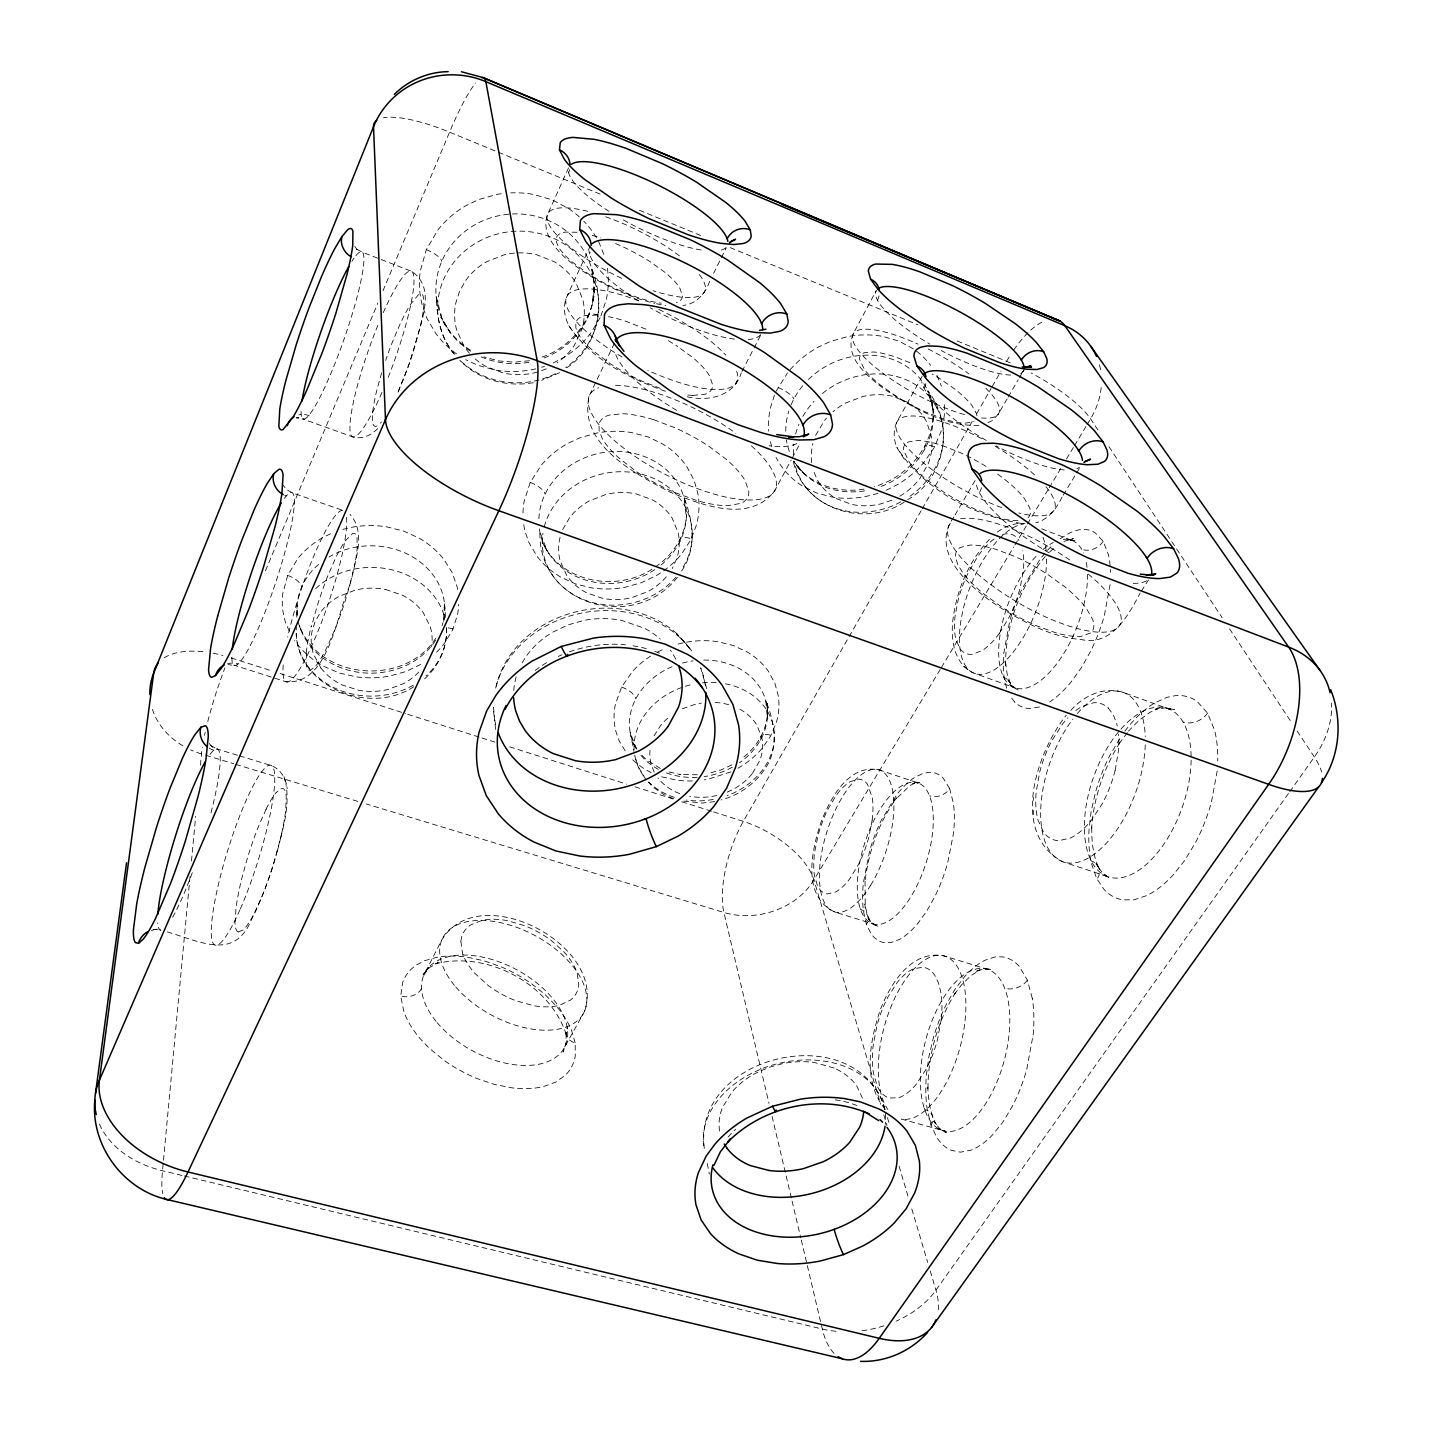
<?xml version="1.0" encoding="UTF-8"?>
<svg xmlns="http://www.w3.org/2000/svg" width="1433" height="1433" viewBox="0 0 1433 1433"><rect width="100%" height="100%" fill="white"/><g stroke="black" fill="none" stroke-linecap="round" stroke-linejoin="round"><path stroke-width="0.75" stroke-dasharray="5 3.75" d="M1127.323 732.675L1118.851 743.978L1120.319 741.9C1103.965 767.819 1093.648 797.626 1091.641 828.256L1091.821 825.354C1091.409 839.971 1092.716 854.928 1098.986 868.308L1095.994 863.669L1101.852 872.142L1109.214 877.927L1103.822 874.864L1108.049 876.745L1062.408 861.645C1009.548 832.609 1036.74 752.253 1066.277 715.228M1033.336 814.392L1033.354 810.379M1033.372 800.402L1033.39 797.375M413.743 686.747C368.496 716.769 292.171 685.35 296.38 627.152M296.721 617.193L297.097 604.78L297.294 615.33M306.465 653.305L306.214 664.052A73.513 12.807 -71.6 0 0 310.549 670.16L315.708 665.987A73.477 12.807 -71.6 0 0 327.297 646.641L335.017 629.23A73.495 12.79 -71.6 0 0 346.947 595.34L352.428 575.296A73.513 12.807 -71.6 0 0 357.175 548.158L357.032 538.002A73.119 12.736 -71.6 0 0 352.733 533.506L345.586 540.438A73.137 12.754 -71.6 0 0 335.232 558.87L327.906 575.69A73.602 12.843 -71.6 0 0 316.693 607.646L311.427 626.633M190.016 876.548L162.502 1170.743A98.555 17.447 -73.9 0 0 162.789 1193.653M191.485 860.946L195.658 816.362M200.441 765.115L201.48 753.955A74.677 10.748 -72 0 1 202.322 747.292M1110.073 584.61L1104.324 615.653A96.925 44.996 -68.5 0 1 1090.477 651.513L1081.36 667.724L1071.239 681.821A96.96 45.014 -68.5 0 1 1049.816 701.794M1217.172 770.972L1211.44 802.14A109.392 58.09 -70.3 0 1 1195.462 842.676L1184.715 860.463L1172.66 875.527A109.427 58.126 -70.2 0 1 1146.884 895.518L1134.291 899.763L1122.881 899.888A109.499 58.216 -70.2 0 1 1103.947 889.32L1096.657 878.447L1091.659 864.189A109.553 58.287 -70.2 0 1 1088.99 830.567L1091.05 811.866L1095.367 792.7A109.625 58.359 -70.3 0 1 1109.823 755.513L1121.215 736.222M238.541 931.88L243.234 929.927A76.522 13.614 -72.8 0 0 254.357 913.126L262.024 896.288A76.54 13.614 -72.8 0 0 274.276 861.591C280.671 836.335 290.541 809.878 285.883 783.672M1115.179 770.399L1118.582 749.871A73.173 36.416 -70.4 0 0 1118.528 734.251M350.44 583.124C354.435 561.378 366.991 533.542 349.992 514.322M280.94 836.657L281.602 834.096M167.249 931.898C200.727 941.768 234.26 960.432 251.133 920.398C262.669 897.864 270.909 873.808 277.733 849.482M277.411 850.736L280.134 840.114A76.576 13.614 -72.8 0 0 285.776 809.358L286.224 796.676A76.164 13.542 -72.8 0 0 282.749 788.455L279.811 789.243L276.175 792.664M443.531 621.403L444.481 617.874L442.027 625.702M349.903 585.112C336.415 614.13 329.106 685.099 286.027 681.75L233.884 665.145L235.084 665.503L228.134 664.607M381.608 372.938L376.682 390.743A71.614 11.948 -70.6 0 0 372.455 414.424L372.705 423.022A71.543 11.93 -70.6 0 0 377.864 425.458L379.53 424.078M774.447 395.168L770.649 407.097A91.784 80.606 -27.4 0 0 768.733 431.208M330.575 533.739L322.909 537.536A89.706 77.382 0 0 0 297.724 558.655L287.675 575.439L282.731 593.764A89.724 77.418 0 0 0 285.937 623.498L290.505 633.941M501.228 193.742A96.853 91.461 -6.8 0 0 496.534 194.494L478.335 199.689L465.618 205.85A96.083 90.763 -6.9 0 0 437.764 230.158L426.3 249.682L420.281 271.124A96.101 90.816 -7 0 0 422.502 306.089L426.98 318.448L435.883 333.567A96.925 91.622 -7 0 0 458.13 354.99M436.546 652.212A90.476 78.081 0.1 0 0 444.337 643.471L452.595 629.911L457.414 615.097A90.458 78.045 0.2 0 0 458.703 604.332M600.911 315.959L606.213 299.837A96.889 91.551 -6.5 0 0 607.019 266.054M265.463 570.8L377.828 303.097M383.005 290.738L449.55 132.158A86.374 13.631 -69.8 0 1 475.649 82.971M397.998 392.194L403.157 379.942A71.525 11.912 -70.6 0 0 414.782 346.822C420.156 322.998 437.083 288.248 411.611 271.321L362.065 252.118L355.348 248.285L357.319 249.879L353.02 243.95M452.989 629.033L453.025 628.926A14.563 6.681 23.9 0 0 445.717 627.815M398.267 391.567L409.319 363.498L419.905 328.103A71.543 11.912 -70.6 0 0 423.863 304.172L423.219 296.219A71.166 11.858 -70.6 0 0 418.203 294.983L410.554 304.315A71.184 11.876 -70.6 0 0 399.914 324.431L392.552 341.663A71.632 11.948 -70.6 0 0 385.674 360.382M523.761 524.693A89.957 79.693 -12.6 0 0 525.302 532.234L529.171 543.089L537.106 556.326A90.709 80.391 -12.6 0 0 560.733 577.105L575.493 583.912L591.578 587.87A90.727 80.427 -12.5 0 0 625.254 587.208L641.572 582.658L656.744 575.332A90.673 80.373 -12.4 0 0 681.696 553.819L690.76 539.901L696.617 524.496A90.673 80.338 -12.4 0 0 698.104 494.69L694.163 480.27L686.801 466.567A90.655 80.302 -12.4 0 0 663.533 444.481L648.54 437.065L631.953 432.623A90.637 80.266 -12.5 0 0 596.88 433.017L579.828 437.799L567.862 443.388A89.921 79.657 -12.5 0 0 541.369 465.116L530.228 482.455L524.102 501.425A89.957 79.693 -12.6 0 0 522.991 513.104M568.525 167.876L547.406 214.825C541.244 232.074 554.374 247.963 566.357 258.782C591.954 279.901 622.477 295.055 654.559 303.438M815.556 435.453L824.584 420.424A62.837 54.651 -26.6 0 1 826.519 418.149M562.65 529.583L569.671 517.582A61.565 53.988 -12.5 0 1 589.608 500.726L606.428 494.313A61.924 54.293 -12.5 0 1 636.162 493.901L652.373 499.83A61.924 54.293 -12.4 0 1 672.238 518.28L678.167 532.789A61.906 54.293 -12.4 0 1 676.681 558.763L672.22 568.579M590.414 245.616L567.235 295.717C561.843 307.271 564.674 321.655 572.86 331.202M587.405 318.287L588.085 316.765A15.709 5.051 24.9 0 1 599.639 315.511M614.417 343.204L589.626 395.024C576.496 443.442 634.909 473.696 670.178 492.164C701.185 504.9 749.871 523.851 774.751 490.731L791.177 459.993M266.18 809.126L258.907 825.444A76.665 13.649 -72.8 0 0 247.407 858.098L241.801 878.375A76.63 13.649 -72.8 0 0 235.997 908.379L235.155 921.58M709.675 281.298C705.555 293.281 696.133 304.351 682.878 305.426M713.58 273.434L720.405 259.66M721.372 257.689L726.244 247.855M650.6 656.117A84.565 70.414 -14.1 0 0 632.401 671.558L621.6 687.088L615.438 703.997A84.583 70.45 -14.1 0 0 615.85 731.385L619.217 740.986L626.328 752.683M776.131 391.281L787.451 372.938M600.087 317.768L590.987 332.814A96.889 91.605 -6.6 0 1 564.817 356.799L552.905 363.14M737.923 768.267A85.281 71.041 -14 0 0 761.729 748.814L770.56 736.24L776.31 722.554A85.264 71.023 -14 0 0 778.316 696.026L774.913 683.272L768.321 671.181A85.264 70.987 -14 0 0 747.023 651.854L733.159 645.441L717.772 641.697A85.246 70.951 -14 0 0 684.992 642.45L676.86 644.331M654.039 735.846L660.9 725.152A57.804 47.558 -14 0 1 670.554 715.927M886.131 490.319L897.721 484.444A92.518 81.323 -27.3 0 0 924.016 462.286L934.029 447.83L940.854 431.996A92.5 81.287 -27.2 0 0 944.347 401.115M679.403 542.426L679.994 541.244A14.652 5.678 26.3 0 1 691.315 538.808M687.249 396.762C708.063 401.831 734.645 396.153 741.237 372.867M741.972 371.452L753.149 349.706M754.045 347.986L761.084 334.301M735.935 383.184L737.279 380.587M792.198 458.076L800.42 442.707M922.153 376.431L896.7 422.341C892.454 432.193 893.583 444.069 900.175 452.613M760.35 740.18L760.977 739.052A13.793 6.108 28.3 0 1 771.061 735.344M924.249 449.944L925.019 448.547A14.832 4.586 27.8 0 1 934.603 446.791M921.097 510.793L743.333 821.396A68.766 26.063 -72.8 0 0 723.898 912.481L769.019 1103.41M922.207 508.84L972.201 421.481M976.643 413.725L991.081 388.486M992.191 386.552L1001.076 371.022M1007.094 398.911L998.246 414.244L992.209 420.639L986.316 423.487M1008.205 396.995L1018.182 379.745M1019.275 377.828L1023.717 370.162A83.795 21.423 28.6 0 1 1020.744 373.422M953.894 516.991C927.258 554.266 974.655 591.327 1002.957 609.276C1026.852 623.57 1052.7 637.345 1080.948 639.476C1111.524 646.677 1128.47 615.348 1140.149 593.011M954.987 515.11L976.804 477.583M522.149 662.709L526.233 656.26A85.944 72.402 -10.4 0 1 552.726 632.186L567.773 624.985L584.055 620.382A85.944 72.402 -10.4 0 1 621.689 620.399L644.456 628.245A86.446 72.832 -10.3 0 1 660.273 639.082M940.191 669.48L813.926 879.934A68.677 54.508 -14.4 0 1 723.898 912.481L366.346 803.985M941.338 667.563L1013.65 547.048M1014.797 545.131L1026.279 526.001M1027.425 524.084L1048.078 489.656M1049.225 487.739L1061.853 466.692M1066.439 459.044L1073.335 447.562M1074.481 445.645L1085.963 426.515M1087.11 424.598L1090.549 418.866A78.976 67.297 -33.2 0 0 1101.332 385.979M1023.717 370.162L1022.607 371.989L1026.404 367.17M1062.05 497.072C1056.461 508.536 1048.669 519.445 1035.754 522.83M1063.179 495.191L1075.592 474.681M1076.72 472.818L1080.106 467.212M435.704 638.294C405.199 686.407 319.684 680.568 299.622 625.934M1141.349 591.148L1148.496 579.953M681.642 570.907C696.832 549.323 693.267 521.039 684.114 497.824L686.335 517.331L686.604 514.25C685.493 535.369 673.349 554.983 655.848 566.537M999.374 633.332L1008.725 617.981A65.094 28.266 -68.8 0 0 1020.081 588.229L1023.305 570.639A64.718 28.123 -68.8 0 0 1022.768 550.791M1288.446 793.542L935.946 1290.148A86.553 59.631 -14 0 1 896.127 1321.172M1289.754 791.715L1314.366 757.036A102.943 78.564 -27.7 0 0 1331.526 703.084M752.558 773.265L759.866 760.386A58.108 47.826 -13.9 0 0 761.819 737.35L756.588 724.561A58.126 47.826 -13.9 0 0 738.443 708.475M1124.798 731.206L1130.404 724.202A109.589 58.305 -70.3 0 1 1154.514 703.03L1166.838 697.334L1175.83 695.578A108.603 57.75 -70.3 0 1 1197.272 701.561L1207.535 713.079L1214.503 730.024A108.55 57.678 -70.3 0 1 1217.728 761.03M309.223 415.122L308.883 415.552A18.181 16.641 40 0 0 298.834 414.889M1045.266 556.434C1019.884 586.634 1005.035 626.382 1005.59 665.933L1005.554 662.118L1007.077 673.743L1010.749 684.275L1007.99 679.923L1012.629 686.3L1018.558 690.24L1010.677 685.708L1013.74 687.41L973.079 672.811C954.181 663.622 950.885 640.408 952.712 621.456C956.223 591.363 968.26 561.485 989.397 539.435M380.426 423.129L381.375 422.036M424.67 678.776C439.358 665.646 448.189 645.692 446.29 625.899A75.197 64.36 -0.4 0 1 426.067 675.839M1070.827 710.392C1083.67 695.489 1105.201 685.601 1124.6 692.927L1169.238 709.102A89.258 46.841 -70.3 0 1 1159.333 850.36A89.258 46.841 -70.3 0 1 1084.674 818.297A89.258 46.841 -70.3 0 1 1169.238 709.12L1164.76 707.669L1174.433 709.64L1165.19 707.83L1155.195 709.317L1160.712 707.436L1149.839 712.398L1138.984 720.405L1128.523 731.045M677.397 577.338C633.798 632.669 537.697 605.389 539.919 531.965L547.155 550.863L542.588 542.641C561.593 583.518 619.056 592.707 654.2 567.719M743.87 757.018C759.795 744.3 770.04 723.772 767.103 703.209L767.407 717.718L765.741 700.397C774.089 721.05 779.015 745.518 766.942 765.867C756.714 782.472 739.93 795.064 721.032 799.954M1049.708 551.92L1055.763 546.582M377.667 428.557C371.254 435.381 362.03 439.68 352.643 436.85L302.918 419.027L304.083 419.242L296.326 417.845L298.798 417.702L295.359 418.526M566.787 367.797C599.406 346.123 605.657 301.826 591.345 267.559L594.086 282.373L592.402 303.903L594.731 286.922C594.301 319.201 570.441 348.398 540.044 357.731M1060.151 538.772L1070.379 532.574L1077.759 530.067A96.208 44.71 -68.5 0 1 1095.099 532.736L1103.177 541.28L1108.443 554.768A96.172 44.674 -68.5 0 1 1110.468 572.466M907.555 499.759C945.368 478.264 955.077 424.455 927.76 390.707L933.134 410.286L930.357 395.096C942.574 434.736 912.409 476.67 874.112 486.593M997.261 532.145C1005.16 526.484 1015.03 522.311 1024.9 523.618M420.693 664.393L405.933 671.54L389.83 676.018A90.512 78.134 0.1 0 1 356.065 676.824L339.657 673.098L324.395 666.614A90.494 78.116 0 0 1 299.336 646.677L294.553 640.497M657.657 651.979L665.109 648.433M559.676 372.687L541.728 380.318M904.151 502.177C864.798 528.168 803.913 509.091 793.255 461.498M731.923 764.846L721.032 769.933L707.4 773.695M682.377 708.744L695.704 704.14A58.126 47.826 -14 0 1 701.274 703.084M730.884 771.903L708.153 779.212A85.317 71.095 -14.1 0 1 704.212 779.874M727.23 792.144L732.173 789.852A58.126 47.844 -14 0 0 752.558 773.265M546.295 368.854L540.474 371.111M891.774 500.26L880.471 503.968A63.213 55.009 -26.7 0 1 851.632 504.38L836.156 498.541A63.231 55.009 -26.7 0 1 817.419 480.055L813.245 470.4M151.361 930.554L155.104 929.372L160.908 930.16A94.865 13.9 -72.6 0 1 157.702 922.942M541.62 367.278L544.504 366.4M878.053 493.364L865.568 496.57A92.59 81.359 -27.4 0 1 832 497.036L816.255 492.845L802.014 485.733A92.572 81.323 -27.4 0 1 779.892 464.059L776.005 457.378M1039.427 706.953L1030.094 708.529A96.996 45.068 -68.5 0 1 1014.761 702.063M1063.877 541.423L1073.353 538.647L1067.979 540.223L1075.484 540.689L1067.155 539.31L1070.773 540.008L1038.782 527.684M1002.384 534.616L1003.924 534.187A64.736 28.123 -68.8 0 1 1015.925 536.891L1018.881 540.348M537.482 372.025L534.455 372.813A66.312 62.174 -7.4 0 1 503.359 373.01L486.038 366.49A66.312 62.174 -7.5 0 1 473.678 357.551M342.809 529.368L351.354 527.362A90.422 77.973 0 0 1 386.552 526.825L403.479 530.998L419.009 538.074A90.44 78.009 0.1 0 1 443.8 559.246L452.076 572.43L456.984 586.312A90.458 78.045 0.2 0 1 457.718 589.894M535.799 368.854L531.356 369.786A96.942 91.676 -6.8 0 1 495.263 370.036L477.888 365.325L465.707 359.683M714.816 801.656L702.027 803.071L681.678 800.886M697.369 774.787L679.457 774.519L680.8 774.626L668.065 771.778M864.009 489.065C837.714 493.901 808.319 483.96 793.345 461.157L804.128 473.839L795.548 463.629A75.662 66.348 -27.1 0 0 866.302 490.57M529.476 360.722L514.107 362.191L498.756 360.919L483.978 356.907M533.309 382.701C507.103 387.358 478.264 379.87 459.778 360.202M978.954 425.332C944.544 426.765 913.179 407.635 885.218 389.722C868.434 377.148 843.321 357.677 853.28 333.692L876.315 290.505A83.795 21.423 28.6 0 0 929.838 344.117M692.891 395.436L704.893 394.272A77.31 24.791 26.6 0 0 712.685 384.993L709.64 375.983A77.346 24.827 26.6 0 0 692.82 357.623L677.218 346.177M577.087 232.253L565.354 232.092A70.79 20.761 26.3 0 0 556.452 237.52L556.344 241.926L558.691 247.354A70.772 20.743 26.3 0 0 572.573 262.293L587.333 273.094A71.166 20.868 26.3 0 0 617.695 289.627M1021.245 523.385C972.864 515.629 923.318 489.352 896.753 447.15M656.421 303.778L665.736 305.48M385.459 589.429L402.118 595.053A61.744 52.716 -0.5 0 1 423.308 612.733L430.258 626.669A61.744 52.716 -0.4 0 1 431.584 646.767M182.027 1175.436L162.502 1170.743A97.999 72.134 0.1 0 1 98.465 1121.681M184.194 1175.956L822.309 1329.036A86.553 59.631 -14 0 0 836.478 1331.347M728.698 704.642L723.468 703.406A58.126 47.826 -14 0 0 712.488 702.331M661.634 776.811L676.609 780.161A85.317 71.095 -14.1 0 0 692.318 780.949M205.779 755.263L233.597 763.699M235.746 764.362L357.784 801.387M237.43 755.227L216.831 748.94L218.049 749.441L210.758 745.662M239.49 755.854L270.389 765.276C280.492 768.607 286.206 778.531 287.209 788.723M231.304 657.98L271.661 670.859M280.169 673.564L405.521 713.58M407.653 714.261L479.876 737.314M482.007 737.995L494.761 742.061M509.629 746.808L626.49 784.102M634.98 786.807L673.223 799.023M681.714 801.728L711.467 811.221M713.598 811.902L743.333 821.396A68.856 32.995 30.4 0 1 813.926 879.934L880.668 1104.27M653.717 419.708L674.853 427.715A84.78 29.986 27.1 0 1 709.102 446.415L726.316 459.33A84.726 29.95 27.1 0 1 745.124 480.61L748.814 491.465A84.69 29.914 27.1 0 1 740.807 503.377L727.964 505.67A84.672 29.914 27.1 0 1 696.169 500.35L673.761 492.11A84.672 29.896 27.1 0 1 637.273 472.156L619.343 458.381A84.207 29.753 27.2 0 1 602.236 438.408L599.155 430.778L599.012 424.311A84.242 29.771 27.2 0 1 609.043 415.14L622.603 413.725A84.78 29.968 27.2 0 1 653.717 419.726M942.09 445.466L959.591 452.344A73.37 22.355 29.4 0 1 986.549 466.764M665.414 391.299C628.765 378.151 590.808 359.271 568.865 325.721M660.308 388.379L643.166 381.608A77.31 24.791 26.6 0 1 610.028 363.534L593.817 351.407A76.88 24.648 26.6 0 1 578.502 334.265L575.833 327.87L575.833 322.586A76.898 24.666 26.6 0 1 585.273 315.565L597.866 315.063A77.382 24.845 26.6 0 1 600.373 315.332M679.636 793.613L674.943 791.607A58.162 47.88 -14 0 1 657.98 778.012M600.176 194.118L449.55 132.158A86.141 24.128 25 0 0 383.56 117.739M639.369 210.239L703.334 236.552M730.149 247.587L917.908 324.807M957.119 340.947L1006.629 361.313A77.4 20.313 29.2 0 1 1011.447 363.355M834.167 1068.051L815.09 1062.623A74.409 54.311 -13.5 0 0 782.973 1063.537L768.876 1067.388L755.693 1073.192A74.409 54.311 -13.5 0 0 731.905 1092.071L722.447 1107.512A74.874 54.651 -13.5 0 0 719.706 1131.604M673.456 798.683L663.891 794.581L653.896 787.774L648.468 782.167M615.563 243.538L621.582 246.189A71.238 20.904 26.3 0 1 650.367 261.845L664.661 272.127A71.184 20.886 26.3 0 1 679.851 288.158L682.448 295.789A71.166 20.868 26.3 0 1 676.251 302.703M909.865 362.656L896.341 357.319A67.548 19.041 28.7 0 0 873.593 351.981L864.511 352.679A67.118 18.916 28.7 0 0 859.531 359.253L864.636 369.804A67.1 18.916 28.7 0 0 880.417 385.047L895.464 395.723A67.476 19.005 28.7 0 0 924.464 411.504L941.517 418.275A67.476 19.005 28.6 0 0 964.534 423.219L973.079 422.001A67.476 19.023 28.6 0 0 974.028 421.499M660.344 768.428L646.39 759.83L640.909 754.116M645.925 329.142L626.526 321.511A77.382 24.845 26.6 0 0 608.452 316.639M617.695 289.627L636.539 297.115A71.166 20.868 26.3 0 0 661.294 303.187M651.227 772.62L647.967 770.918A85.317 71.059 -14.1 0 1 630.896 757.95M913.323 348.864L898.885 341.09L882.692 336.397A92.482 81.197 -27.2 0 0 847.727 336.594L830.423 341.466L818.136 347.18A91.766 80.57 -27.3 0 0 790.282 369.553M963.442 666.184L970.123 670.984M997.69 474.144L1005.303 479.858A73.334 22.337 29.4 0 1 1024.398 498.487L1029.772 508.034A73.298 22.319 29.4 0 1 1026.834 518.549M676.627 633.511C619.414 582.55 511.688 612.07 495.496 688.986A106.723 89.652 -10.4 0 1 582.55 612.876A106.723 89.652 -10.4 0 1 691.96 651.334L676.627 633.511L688.915 647.035M470.364 350.171C457.861 341.896 447.221 330.701 440.845 316.998L449.962 332.169L442.134 318.843L436.205 296.649C436.975 317.481 440.845 339.657 455.515 355.491M1108.372 708.099L1113.208 714.637L1116.665 723.432A73.173 36.416 -70.4 0 1 1117.274 725.976M1014.761 702.063L1010.48 696.599M209.29 743.512L212.908 747.883M281.979 483.709L286.546 489.602L292.35 492.88L343.938 510.775A90.315 15.046 -71.6 0 0 316.944 548.714A90.315 15.046 -71.6 0 0 287.711 637.166M885.128 1109.285C862.218 1081.378 869.741 1040.68 880.525 1009.208C890.61 983.468 911.603 949.524 944.007 955.918L986.656 969.03A83.723 40.572 -75.1 0 1 988.197 1099.541A83.723 40.572 -75.1 0 1 920.344 1081.252A83.723 40.572 -75.1 0 1 986.656 969.048L982.554 968.386L991.761 969.389L983.611 968.995L974.995 971.771L979.975 969.819L970.84 975.766L961.901 984.435L953.518 995.523L955.309 992.944C937.236 1021.944 927.688 1056.157 927.975 1090.298L927.76 1087.253C928.477 1100.437 930.107 1114.032 936.949 1125.604L933.707 1121.215L939.439 1128.29L946.317 1132.715L937.666 1128.237L945.332 1131.246L901.393 1119.048A84.314 39.264 -74.9 0 0 965.663 1013.31A84.314 39.264 -74.9 0 0 909.686 973.885A84.314 39.264 -74.9 0 0 887.905 1109.554M320.974 668.065L313.576 654.362A61.404 52.43 -0.5 0 1 311.964 631.684L315.009 621.815L320.293 612.643A61.386 52.412 -0.5 0 1 339.173 596.271L355.617 590.002A61.744 52.716 -0.5 0 1 385.459 589.447M575.099 334.283L578.645 339.137M1097.929 430.007L1090.549 418.866A77.4 20.313 29.2 0 0 1031.133 372.938M1108.999 446.738L1222.134 617.677M1229.514 628.818L1292.226 723.575M1297.152 731.009L1314.366 757.036A102.997 33.729 32.5 0 1 1321.62 772.082M645.764 779.355L638.366 767.031L634.801 755.549A70.826 58.431 -14 0 0 644.689 777.42M596.522 237.735L594.122 233.973A96.871 91.497 -6.6 0 0 583.75 221.166M901.679 455.031L904.76 459.939M636.162 747.936L632.168 741.327L636.485 749.101A69.715 57.929 -14 0 1 672.095 666.685M675.857 659.126L672.292 652.929A86.446 72.832 -10.3 0 0 670.232 649.955M934.979 404.393L938.221 410.519M636.485 749.101L630.162 732.388L633.959 751.34M598.689 241.622L605.138 257.743M654.2 772.154L650.958 763.556A57.804 47.576 -14 0 1 650.421 747.381M936.913 375.321L941.391 386.14M1003.261 676.483L1003.673 677.307A15.602 12.7 -25.3 0 1 1011.125 689.542M1090.71 859.872L1091.23 860.928A17.644 13.524 -23.7 0 1 1097.051 879.217M949.631 788.562L943.362 778.37A90.082 39.748 -72.4 0 0 929.265 772.28L923.103 773.336L914.469 777.564A90.888 40.124 -72.4 0 0 897.004 794.419L881.367 820.124A90.906 40.16 -72.4 0 0 869.598 851.112L863.347 882.997A90.834 40.124 -72.4 0 0 863.508 911.495L866.195 923.604L870.655 933.044A90.798 40.07 -72.4 0 0 883.015 942.43L890.753 942.609L899.476 939.421A90.763 40.034 -72.4 0 0 917.819 923.425L926.667 911.227L934.782 896.718A90.745 39.999 -72.4 0 0 947.535 863.436L953.5 833.415A90.046 39.712 -72.4 0 0 953.375 803.161L949.631 788.562A15.136 12.019 -20.5 0 1 929.551 795.87M1032.262 998.282L1027.354 980.154L1019.526 966.791A101.922 50.012 -75.2 0 0 1002.437 956.85L995.075 956.922L984.847 960.289A102.836 50.495 -75.2 0 0 964.391 976.912L954.915 989.451L946.371 1004.336A102.854 50.549 -75.2 0 0 933.098 1038.764L928.817 1057.07L926.381 1075.341A102.764 50.495 -75.1 0 0 927.223 1109.267L930.68 1124.26L936.215 1136.459A102.71 50.442 -75.1 0 0 951.172 1150.287L960.432 1152.186L970.804 1150.197A102.657 50.37 -75.1 0 0 992.478 1134.954L1002.831 1122.2L1012.235 1106.491A102.639 50.334 -75.1 0 0 1026.798 1069.215L1033.211 1034.483A101.868 49.976 -75.2 0 0 1032.262 998.282M298.028 621.958L300.894 630.144L299.497 625.934M860.194 908.486L860.481 909.346A14.563 11.392 -17.8 0 1 866.446 924.339M924.249 1108.228L924.643 1109.447A16.354 11.966 -17.3 0 1 931.002 1125.174M862.433 1098.09L856.827 1086.089A74.856 54.633 -13.5 0 0 834.149 1068.051M1006.7 688.234L1005.142 682.448A97.05 45.122 -68.5 0 1 1003.602 654.397L1009.62 621.6A97.104 45.175 -68.5 0 1 1022.32 588.39L1039.91 559.461A97.068 45.139 -68.5 0 1 1052.431 545.346M884.967 1109.393C857.848 1016.391 691.315 1053.631 704.391 1148.872A92.303 67.1 -13.5 0 1 791.428 1061.029A92.303 67.1 -13.5 0 1 885.236 1124.529M887.421 1117.561L889.857 1125.711M883.839 1114.946L887.009 1125.639M899.1 1166.229L907.985 1196.143M911.8 1208.968L927.688 1262.383M930.232 1270.928L935.946 1290.148A88.703 51.301 37.2 0 1 937.881 1312.879M771.653 446.612L769.772 439.035M706.702 688.628L700.719 667.903A106.723 89.652 -10.4 0 1 705.358 685.995M283.985 776.561L285.4 781.952M772.082 1116.414L791.571 1198.866M792.073 1201.033L800.796 1237.915M801.298 1240.082L822.309 1329.036A88.756 40.446 -78.2 0 0 835.457 1354.633M575.152 1042.83L571.66 1030.721A97.032 57.159 28 0 0 556.398 1006.217L545.221 994.681L531.679 983.844A97.086 57.213 28.1 0 0 500.529 966.594L484.032 960.791L467.642 957.244A97.068 57.195 28.1 0 0 437.387 957.172L424.652 960.683L416.627 964.911A96.208 56.639 28.1 0 0 402.834 981.963L400.685 996.078L403.945 1011.931A96.172 56.604 28.1 0 0 420.03 1038.531L429.112 1048.096L443.424 1059.883A96.907 56.998 28.1 0 0 476.956 1078.512L494.725 1084.53L512.154 1087.88A96.925 57.033 28 0 0 543.322 1086.608L555.753 1082.13L565.354 1075.234A96.942 57.069 28 0 0 575.278 1055.852L575.152 1042.83A15.62 11.751 -10.6 0 1 567.271 1027.837M707.257 1163.506L709.317 1173.949M567.271 1027.837L567.432 1028.984M495.567 729.469L493.507 707.329A106.723 89.652 -10.4 0 0 495.711 724.614M445.609 617.444L444.427 602.648L443.621 621.008A73.979 63.697 -0.1 0 0 411.11 556.04A73.979 63.697 -0.1 0 0 328.945 557.025M201.48 753.955A75.913 63.106 4.3 0 1 190.517 749.799M182.869 745.805A75.913 63.106 4.3 0 1 152.435 709.335M204.525 735.344A74.677 10.748 -72 0 1 205.152 732.406M207.767 721.551A74.677 10.748 -72 0 1 224.909 667.921M883.964 1325.812A86.553 59.631 -14 0 1 860.678 1330.917M1099.416 364.734A78.976 67.297 -33.2 0 1 1100.866 371.702M1006.629 361.313A78.672 32.368 -66.5 0 1 1010.032 355.635M1013.686 350.046A78.672 32.368 -66.5 0 1 1043.027 321.637M164.15 657.819A75.77 38.386 22 0 1 203.181 651.71M213.105 653.197A75.77 38.386 22 0 1 222.903 655.454M1063.232 539.381A79.048 36.255 -68.6 0 1 1083.527 552.977M1086.304 562.381A79.048 36.255 -68.6 0 1 1087.11 568.077M1087.468 574.382A79.048 36.255 -68.6 0 1 1045.947 675.964A79.048 36.255 -68.6 0 1 998.891 658.052A79.048 36.255 -68.6 0 1 1037.08 555.198M1042.902 549.645A79.048 36.255 -68.6 0 1 1053.291 542.534M1103.177 541.28A16.372 13.399 -29.8 0 1 1081.682 549.269M209.988 754.439A94.865 13.9 -72.6 0 1 210.132 816.165M192.309 872.661A94.865 13.9 -72.6 0 1 171.835 918.571M213.804 750.229A18.736 18.092 34.3 0 1 209.075 748.062M1043.027 537.411A79.567 35.055 -68.7 0 1 1046.323 552.493M1046.609 558.798A79.567 35.055 -68.7 0 1 996.311 668.459A79.567 35.055 -68.7 0 1 961.668 616.441A79.567 35.055 -68.7 0 1 1023.467 524.048M266.001 809.251A76.164 13.542 -72.8 0 1 275.978 792.789M238.29 931.969A76.522 13.614 -72.8 0 1 234.922 921.67M153.188 929.659A19.363 19.077 -32.7 0 1 160.586 929.569M999.374 633.314A65.094 28.266 -68.8 0 1 982.25 650.475L972.631 654.272A65.094 28.284 -68.8 0 1 960.235 649.077L955.954 639.691A65.112 28.302 -68.8 0 1 955.059 616.226L958.265 599.478A65.148 28.32 -68.8 0 1 968.995 571.212L977.79 556.344A65.148 28.32 -68.8 0 1 994.287 538.826M355.939 255.647A88.577 12.145 -70.7 0 1 342.792 342.738A88.577 12.145 -70.7 0 1 301.109 410.017M351.873 261.343A88.577 12.145 -70.7 0 1 353.987 258.209M383.22 312.734A87.879 14.008 -70.6 0 1 413.958 278.307A87.879 14.008 -70.6 0 1 386.892 380.659M381.948 392.481A87.879 14.008 -70.6 0 1 349.974 429.613A87.879 14.008 -70.6 0 1 378.419 323.965M284.271 498.487A91.031 13.058 -71.6 0 1 275.261 583.84A91.031 13.058 -71.6 0 1 231.841 655.526M286.242 495.979A18.271 16.748 38.7 0 1 284.719 495.388M227.596 663.712A18.629 17.895 36.3 0 1 238.057 663.981M346.517 517.349A90.315 15.046 -71.6 0 1 314.078 640.587A90.315 15.046 -71.6 0 1 283.376 662.87M538.898 518.746A74.158 65.56 -12.5 0 1 644.617 456.608A74.158 65.56 -12.5 0 1 660.541 565.372M654.738 569.635A74.158 65.56 -12.5 0 1 580.687 578.377A74.158 65.56 -12.5 0 1 539.023 525.374M530.228 482.455A15.082 5.857 25.8 0 1 545.059 494.17M544.235 526.86A75.412 66.276 -12.5 0 1 645.155 475.237A75.412 66.276 -12.5 0 1 681.875 569.152M675.982 577.069A75.412 66.276 -12.5 0 1 587.906 601.179A75.412 66.276 -12.5 0 1 542.928 533.255M470.561 351.228A79.263 74.785 -6.9 0 1 460.602 235.119A79.263 74.785 -6.9 0 1 582.873 249.181A79.263 74.785 -6.9 0 1 540.528 359.253M528.92 362.244A79.263 74.785 -6.9 0 1 479.965 356.28M426.3 249.682A16.3 5.195 24.7 0 1 441.758 261.361M454.368 354.166A80.696 75.752 -7.3 0 1 469.648 247.192A80.696 75.752 -7.3 0 1 582.98 260.824A80.696 75.752 -7.3 0 1 565.73 367.565M555.395 373.726A80.696 75.752 -7.3 0 1 459.599 359.862M808.445 379.512A75.662 66.348 -27.1 0 1 923.3 382.898A75.662 66.348 -27.1 0 1 880.955 486.504M789.404 451.52A75.662 66.348 -27.1 0 1 786.43 439.877M785.768 431.279A75.662 66.348 -27.1 0 1 788.813 411.146M791.088 404.912A75.662 66.348 -27.1 0 1 803.465 384.868M778.029 387.465A15.19 4.711 27.8 0 1 793.882 398.983M822.363 393.538A76.952 67.082 -26.7 0 1 930.322 397.801A76.952 67.082 -26.7 0 1 907.394 497.985M900.748 501.944A76.952 67.082 -26.7 0 1 794.401 461.462M793.577 454.548A76.952 67.082 -26.7 0 1 793.81 444.105M795.655 433.966A76.952 67.082 -26.7 0 1 798.951 424.347M802.856 416.43A76.952 67.082 -26.7 0 1 813.998 401.347M435.632 640.229A73.979 63.697 -0.1 0 1 361.922 672.704A73.979 63.697 -0.1 0 1 299.407 625.988M297.204 615.366A73.979 63.697 -0.1 0 1 320.025 563.223M287.675 575.439A15.082 6.896 22.9 0 1 301.503 587.351M413.223 685.153A75.197 64.36 -0.4 0 1 336.791 688.968A75.197 64.36 -0.4 0 1 296.201 633.511M315.672 588.623A75.197 64.36 -0.4 0 1 390.403 569.474A75.197 64.36 -0.4 0 1 444.678 617.265M703.728 660.076A69.715 57.929 -14 0 1 764.864 697.638A69.715 57.929 -14 0 1 739.571 762.696M732.299 767.228A69.715 57.929 -14 0 1 704.069 776.596M697.208 777.295A69.715 57.929 -14 0 1 663.712 771.832M658.374 769.324A69.715 57.929 -14 0 1 639.924 754.098M682.448 663.085A69.715 57.929 -14 0 1 693.124 660.864M621.6 687.088A14.115 6.305 27.6 0 1 635.822 698.767M725.349 683.792A70.826 58.431 -14 0 1 774.357 735.523A70.826 58.431 -14 0 1 727.104 795.655M713.276 799.435A70.826 58.431 -14 0 1 686.192 800.026M674.334 797.285A70.826 58.431 -14 0 1 648.737 781.988M634.12 749.62A70.826 58.431 -14 0 1 693.429 684.186M702.492 682.824A70.826 58.431 -14 0 1 716.59 682.645M421.571 988.501A16.139 12.467 -4.2 0 1 400.685 996.078M1027.354 980.154A17.071 12.7 -19.4 0 1 1004.658 988.197M1207.535 713.079A18.611 14.384 -27.4 0 1 1183.013 721.963M1077.437 713.437A89.921 45.39 -70.4 0 1 1145.272 736.616M1145.254 744.82A89.921 45.39 -70.4 0 1 1098 851.22A89.921 45.39 -70.4 0 1 1042.221 831.301A89.921 45.39 -70.4 0 1 1072.941 718.99M1146.561 580.759A100.077 30.003 30.2 0 1 1129.723 583.195M1049.207 552.923A100.077 30.003 30.2 0 1 976.088 481.488M981.444 487.811A20.492 17.393 -28.3 0 1 979.402 492.701M1088.202 574.024A98.877 31.884 30.3 0 1 1108.318 631.702A98.877 31.884 30.3 0 1 997.798 589.644A98.877 31.884 30.3 0 1 951.852 522.131M960.558 518.728A98.877 31.884 30.3 0 1 1070.523 560.536M796.855 443.549A105.54 33.962 27.2 0 1 769.145 445.735M676.734 410.393A105.54 33.962 27.2 0 1 614.703 351.461M751.429 445.86A104.215 36.022 27.2 0 1 753.812 499.902A104.215 36.022 27.2 0 1 629.732 452.685A104.215 36.022 27.2 0 1 598.636 387.716M615.456 385.298A104.215 36.022 27.2 0 1 735.899 433.339M1079.425 467.248A91.139 25.203 29.3 0 1 1076.792 468.681M1064.217 469.917A91.139 25.203 29.3 0 1 996.204 445.95M986.298 440.468A91.139 25.203 29.3 0 1 921.67 381.715M925.825 383.525A18.719 16.39 -30.6 0 1 924.016 388.11M1045.983 486.79A90.136 26.815 29.3 0 1 1018.863 512.96M1001.649 507.569A90.136 26.815 29.3 0 1 896.449 429.936A90.136 26.815 29.3 0 1 983.772 439.788M995.201 446.272A90.136 26.815 29.3 0 1 1036.453 476.67M760.672 334.659A96.208 28.051 26.8 0 1 748.116 339.567M734.502 339.102A96.208 28.051 26.8 0 1 650.277 307.826M638.366 300.769A96.208 28.051 26.8 0 1 589.07 250.882M590.163 252.351A19.489 18.557 -15.2 0 1 589.518 253.928M736.616 371.219A95.097 29.824 26.7 0 1 647.823 370.359M622.155 357.032A95.097 29.824 26.7 0 1 566.232 297.885A95.097 29.824 26.7 0 1 639.906 301.288M658.875 309.456A95.097 29.824 26.7 0 1 725.779 355.062M1010.713 375.088A83.795 21.423 28.6 0 1 941.23 350.53M879.056 295.861A17.25 15.476 -33.4 0 1 877.444 300.16M985.886 388.253A82.953 22.856 28.6 0 1 981.659 417.97M964.481 414.585A82.953 22.856 28.6 0 1 856.307 347.574A82.953 22.856 28.6 0 1 918.105 344.171M928.226 349.025A82.953 22.856 28.6 0 1 968.833 373.87M725.797 247.712A88.434 23.555 26.5 0 1 720.584 250.273M701.131 250.005A88.434 23.555 26.5 0 1 620.489 218.3M608.989 211.35A88.434 23.555 26.5 0 1 568.22 170.169M569.6 169.685A17.859 17.357 -16.8 0 1 568.561 172.712M699.34 274.617A87.503 25.078 26.4 0 1 653.036 290.702M621.689 278.324A87.503 25.078 26.4 0 1 548.929 224.282A87.503 25.078 26.4 0 1 588.461 211.493M605.747 216.777A87.503 25.078 26.4 0 1 680.353 256.579M535.226 670.483A109.374 90.924 -10.5 0 1 547.334 662.225M558.225 656.457A109.374 90.924 -10.5 0 1 561.879 654.809M569.385 651.872A109.374 90.924 -10.5 0 1 625.522 644.814M632.938 645.746A109.374 90.924 -10.5 0 1 646.408 648.665M654.809 651.352A109.374 90.924 -10.5 0 1 660.882 653.77M835.242 1099.828A94.291 67.602 -13.5 0 1 860.158 1106.885M728.071 1137.085A94.291 67.602 -13.5 0 1 735.648 1129.294M306.214 652.911A73.477 12.807 -71.6 0 1 311.176 626.293M560.07 537.285A61.565 54.006 -12.5 0 0 560.124 560.822L566.519 575.081A61.941 54.347 -12.6 0 0 586.599 592.778L602.541 598.331A61.941 54.347 -12.5 0 0 631.469 597.74L647.823 591.596A61.924 54.311 -12.5 0 0 667.491 575.385M469.415 353.234A66.312 62.174 -7.5 0 1 463.916 346.052L456.572 329.751A65.918 61.78 -7.5 0 1 455.819 302.954L459.509 291.401L465.564 280.671A65.9 61.762 -7.4 0 1 486.539 261.755L504.47 254.698A66.276 62.103 -7.4 0 1 536.497 254.68L554.123 261.684A66.276 62.103 -7.2 0 1 576.03 283.017L582.837 299.64A66.276 62.121 -7.2 0 1 581.959 329.178L574.311 345.46A66.276 62.138 -7.3 0 1 557.097 362.764M579.38 216.956A96.871 91.497 -6.6 0 0 568.525 208.537L552.207 199.886L534.258 194.583A96.853 91.461 -6.8 0 0 510.685 192.882M811.633 462.59A62.837 54.669 -26.6 0 1 812.887 443.531M899.763 496.212A63.177 54.991 -26.6 0 0 919.735 478.694L928.208 463.79A63.177 54.973 -26.6 0 0 931.504 436.85L926.632 421.75A63.177 54.973 -26.5 0 0 908.146 402.494L892.437 396.242A63.195 54.956 -26.6 0 0 862.791 396.511L845.613 403.049A62.837 54.651 -26.6 0 0 833.003 411.755M916.601 351.246A92.482 81.251 -27.2 0 1 930.608 365.361M320.974 668.065A61.78 52.77 -0.5 0 0 342.326 685.01L358.716 690.276A61.78 52.77 -0.5 0 0 387.716 689.56L403.73 683.541A61.744 52.734 -0.4 0 0 420.747 669.856M716.751 795.494A58.162 47.88 -14 0 1 689.721 796.336M1115.161 770.399A73.585 36.595 -70.4 0 1 1102.084 804.02L1091.032 820.697A73.585 36.613 -70.4 0 1 1070.487 838L1058.808 840.705A73.585 36.631 -70.4 0 1 1043.475 832.054L1037.976 819.998A73.62 36.667 -70.4 0 1 1036.202 791.786L1039.624 772.387A73.656 36.685 -70.4 0 1 1051.876 740.646L1062.193 724.507A73.656 36.685 -70.4 0 1 1067.907 717.826M1075.825 710.571A73.656 36.685 -70.4 0 1 1081.843 706.576L1093.54 702.761A73.19 36.434 -70.4 0 1 1108.372 708.117M1017.985 520.627A73.298 22.301 29.4 0 1 993.499 516.22L975.139 509.163A73.298 22.301 29.4 0 1 943.63 491.985L927.097 480.055A72.904 22.194 29.4 0 1 909.543 462.644L903.524 450.195A72.922 22.194 29.4 0 1 908.379 441.955L917.872 440.522A73.388 22.355 29.4 0 1 942.09 445.466M692.873 395.436A77.31 24.791 26.6 0 1 685.099 394.648M668.297 340.678A77.382 24.845 26.6 0 1 677.2 346.177M976.894 415.785A67.476 19.023 28.6 0 0 976.464 413.528L971.896 405.414A67.494 19.041 28.6 0 0 954.718 389.042L940.209 378.885A67.548 19.059 28.7 0 0 932.184 374.031M592.277 235.388A71.238 20.904 26.3 0 1 600.749 237.968M513.766 690.455A86.464 72.868 -10.4 0 1 516.364 676.322M566.125 1033.426L565.999 1043.242L563.097 1052.037L566.519 1042.454L564.871 1046.681L584.162 1012.074C608.918 946.102 479.374 877.73 441.758 939.941L423.756 975.3L428.664 967.58L423.111 974.44L429.524 967.597L438.247 962.564L433.877 964.266C486.557 949.613 551.472 984.095 566.984 1036.919L565.945 1032.279L566.125 1033.426M460.853 941.374L462.59 953.482A65.022 36.524 28.1 0 0 474.592 973.043L487.883 985.241A65.399 36.721 28.1 0 0 515.844 1000.718L533.488 1005.661A65.399 36.739 28.1 0 0 559.372 1005.321L570.477 1000.109A65.381 36.739 28.1 0 0 578.771 984.668L577.105 972.828A65.416 36.774 28.1 0 0 563.957 951.87L551.06 940.335A65.452 36.81 28.1 0 0 524.442 925.628L507.604 920.702A65.452 36.792 28.1 0 0 482.222 920.326L470.723 924.876A65.04 36.559 28.1 0 0 461.444 937.737L460.853 941.374M865.066 881.17L865.245 907.967L864.869 904.08L867.126 914.344L871.192 923.013L868.237 918.875L872.948 923.963L878.644 926.649L871.121 923.157L874.184 924.213L834.866 912.051C800.975 896.252 811.812 849.017 821.467 820.984C830.764 797.626 849.321 763.216 879.629 770.058L918.087 782.937A73.997 32.225 -72.4 0 1 910.224 897.81A73.997 32.225 -72.4 0 1 857.561 879.271A73.997 32.225 -72.4 0 1 918.087 782.937L914.881 782.203L919.502 782.74L912.696 783.529L917.55 781.863L909.955 785.553L894.514 800.402L896.736 797.859C878.841 822.058 868.613 851.435 865.066 881.17M941.266 1019.275L937.648 1039.05A68.981 31.669 -74.8 0 1 925.718 1069.949L916.135 1084.405A68.981 31.669 -74.8 0 1 898.903 1097.66L889.391 1098.09A68.981 31.687 -74.8 0 1 877.408 1086.483L873.503 1073.371A68.999 31.705 -74.8 0 1 873.252 1044.836L876.817 1026.118A69.053 31.741 -74.9 0 1 888.066 996.795L897.058 982.716A69.053 31.723 -74.9 0 1 913.663 968.708L923.228 967.239A68.623 31.508 -74.9 0 1 934.907 975.568L938.49 983.056L940.872 992.532A68.587 31.49 -74.8 0 1 941.266 1019.275M872.178 820.106L868.81 837.159A60.903 25.095 -72.3 0 1 858.331 864.78L850.091 878.322A60.903 25.113 -72.3 0 1 835.457 892.06L827.468 893.905A60.903 25.113 -72.3 0 1 817.58 886.078L814.481 875.724A60.92 25.131 -72.3 0 1 814.714 851.829L818.028 835.546A60.956 25.149 -72.4 0 1 827.952 809.215L835.761 796.031A60.956 25.149 -72.4 0 1 849.948 781.827L857.973 779.194A60.58 24.97 -72.4 0 1 867.61 784.478L872.303 797.805A60.562 24.97 -72.4 0 1 872.178 820.106M1090.585 632.992L1081.449 636.252A80.355 26.493 30.4 0 1 1055.333 632.669L1035.432 625.343A80.373 26.475 30.4 0 1 1000.897 606.481L982.608 592.993A79.926 26.349 30.4 0 1 962.851 572.824L957.943 564.871L955.668 557.974A79.961 26.367 30.4 0 1 960.253 547.478L970.159 545.059A80.463 26.546 30.4 0 1 996.007 549.376L1014.904 556.523A80.463 26.546 30.4 0 1 1047.416 574.239L1064.934 586.921A80.391 26.528 30.4 0 1 1086.411 608.434L1092.806 619.773A80.355 26.511 30.4 0 1 1090.567 632.992M240.386 908.791A94.076 15.996 -72.8 0 0 271.822 765.831A94.076 15.996 -72.8 0 0 216.92 891.039A94.076 15.996 -72.8 0 0 240.386 908.791M870.637 885.289A74.462 31.15 -72.4 0 0 879.629 770.058A74.462 31.15 -72.4 0 0 819.766 867.305A74.462 31.15 -72.4 0 0 870.637 885.289M437.119 1022.625A79.102 46.143 28.1 0 0 562.47 1050.64A79.102 46.143 28.1 0 0 484.336 957.495A79.102 46.143 28.1 0 0 437.119 1022.625M455.712 986.889A79.854 45.319 28.1 0 0 581.798 1015.979A79.854 45.319 28.1 0 0 502.302 923.067A79.854 45.319 28.1 0 0 455.712 986.889"/><path stroke-width="1.5" d="M95.527 1093.218L126.534 862.773M217.673 616.083L228.581 578.359A112.419 15.261 -71.6 0 1 241.926 539.901L254.143 509.808A111.416 15.118 -71.6 0 1 267.075 483.727L273.775 473.66L278.933 469.343A111.362 15.1 -71.6 0 1 283.071 475.272L281.925 493.346A112.168 15.208 -71.6 0 1 275.136 526.287L263.475 567.163A112.132 15.19 -71.6 0 1 248.823 609.258L233.794 645.083A112.132 15.19 -71.6 0 1 220.861 668.906L215.505 675.498A18.629 17.895 36.3 0 1 224.103 665.055M713.903 1165.459L720.387 1151.792L730.328 1138.93L727.91 1141.904C763.771 1105.792 822.596 1092.949 869.419 1113.996M1321.513 782.669C1340.249 755.836 1342.739 719.796 1330.684 689.703M505.115 709.353C541.208 639.1 653.197 624.036 702.457 687.93M341.968 236.499L334.803 248.554A108.389 14.061 -70.8 0 0 321.422 276.802L309.134 307.486A109.356 14.187 -70.8 0 0 296.112 345.12L285.866 380.497A109.338 14.187 -70.8 0 0 279.793 408.978L278.844 426.067A109.213 14.151 -70.8 0 0 283.197 429.416L293.21 416.878A109.105 14.133 -70.8 0 0 306.716 390.295L321.87 353.503A109.105 14.133 -70.8 0 0 336.146 312.394L347.019 274.258A109.123 14.133 -70.8 0 0 352.751 245.348L352.912 231.232A108.335 14.043 -70.8 0 0 347.682 229.746L341.968 236.499A17.841 15.566 40.2 0 0 351.085 256.776M931.522 1327.531L1318.808 786.717M668.083 726.459L678.49 707.15A86.464 72.868 -10.3 0 0 680.568 672.364L678.633 665.629M927.617 1332.385C910.779 1351.212 885.863 1362.335 860.499 1361.35M138.822 943.147L143.318 939.027A116.843 16.175 -72.5 0 0 155.552 918.41L170.402 883.821A116.861 16.175 -72.5 0 0 185.43 840.723L197.969 796.766A116.915 16.175 -72.5 0 0 205.958 759.311L208.269 736.705A116.073 16.068 -72.5 0 0 205.367 725.707L200.889 727.23L194.709 734.968A116.127 16.085 -72.5 0 0 182.313 758.559L170.187 787.899A117.166 16.247 -72.5 0 0 156.537 827.217L144.876 867.502A117.112 16.247 -72.5 0 0 136.744 903.578L133.43 929.802A116.969 16.211 -72.5 0 0 135.436 942.592L138.392 943.326A19.363 19.077 -32.7 0 1 147.635 931.737M215.416 675.588L211.833 677.29A112.258 15.226 -71.6 0 1 208.573 669.516L210.615 648.146A112.383 15.261 -71.6 0 1 217.673 616.083M394.38 94.381C408.405 80.248 428.288 71.883 448.189 71.65M729.487 242.696L735.523 239.275L730.293 241.819M803.394 436.796L808.785 434.092L799.686 436.689L788.974 436.904M1027.819 367.206L1030.829 365.72L1025.097 367.332L1031.491 367.153L1022.195 366.92M1083.921 462.25L1090.567 459.169L1084.745 461.587M1152.186 575.314L1155.768 573.791L1146.31 575.063M656.332 846.634L677.97 836.191A135.687 112.49 -10.4 0 0 713.741 806.546L726.549 788.311L735.326 767.909A135.669 112.401 -10.4 0 0 738.622 725.08L732.872 704.319L722.089 685.153A135.58 112.258 -10.4 0 0 687.446 654.344L664.93 644.062L646.355 639.118A134.469 111.344 -10.5 0 0 593.549 638.079L561.217 646.444L531.912 661.204A134.487 111.362 -10.5 0 0 495.836 695.507L486.754 710.714L479.106 732.12A135.616 112.329 -10.6 0 0 478.962 775.468L486.289 795.673L498.344 813.854A135.687 112.455 -10.6 0 0 533.846 841.977L555.825 850.951L579.702 855.985A135.669 112.473 -10.5 0 0 629.535 854.265L656.332 846.634A21.226 2.597 68.9 0 1 646.158 818.601L643.954 819.425M843.428 1254.627L862.415 1246.191A116.825 83.419 -13.4 0 0 894.353 1222.868L906.14 1208.789L914.559 1193.152A116.807 83.365 -13.4 0 0 919.323 1160.82L915.365 1145.361L907.071 1131.246A116.754 83.275 -13.4 0 0 879.092 1109.035L860.481 1101.905L844.986 1098.663A115.786 82.595 -13.4 0 0 800.331 1099.201L772.548 1106.24L747.005 1117.973A115.804 82.595 -13.5 0 0 714.655 1144.519L706.147 1156.126L698.498 1172.373A116.772 83.311 -13.5 0 0 696.026 1204.992L701.167 1220.056L710.428 1233.508A116.825 83.401 -13.5 0 0 739.159 1253.965L757.43 1260.252L777.546 1263.512A116.807 83.401 -13.5 0 0 820.178 1261.04L843.428 1254.627A18.934 1.988 70.1 0 1 834.167 1229.353L832.251 1230.033A94.291 67.602 -13.5 0 1 712.9 1164.886M759.526 330.36L765.956 329.196M788.544 436.94L793.649 436.904L776.776 434.593M1140.256 574.149L1153.619 575.367M768.894 1170.474L750.176 1165.531A74.874 54.669 -13.5 0 1 727.14 1148.406M842.389 1358.789L165.923 1199.278C122.432 1188.727 90.566 1144.895 94.829 1100.168M461.462 71.775L483.279 77.633L1060.33 321.279L484.444 78.296M781.415 204.131L1057.5 319.935M865.442 1112.277L878.68 1120.624M623.982 351.318L615.205 339.657L619.575 345.783L615.276 336.182M1320.151 670.572L1090.513 345.908M727.14 1148.406L724.167 1143.928M1146.4 557.383L1147.045 558.404A20.062 16.282 -29.2 0 1 1173.645 548.821L1178.428 558.619A123.543 36.13 30.1 0 1 1176.905 573.093L1170.421 577.105L1159.781 578.574A123.471 36.076 30.1 0 1 1128.29 573.343L1087.629 557.742A123.453 36.04 30.1 0 1 1044.424 534.222L1010.605 510.417A122.539 35.789 30.1 0 1 982.25 483.655L971.968 469.093L968.099 457.288A122.611 35.843 30.1 0 1 975.067 445.466L981.515 443.549L993.105 443.227A123.74 36.201 30.1 0 1 1024.165 449.729L1061.817 464.686A123.757 36.219 30.1 0 1 1101.153 486.074L1136.727 510.918A123.632 36.165 30.1 0 1 1163.811 536.049L1173.645 548.821M1020.923 359.378L1021.371 360.095A16.945 14.617 -33.4 0 1 1043.69 351.802L1046.771 358.59A103.391 25.758 28.6 0 1 1043.439 367.654L1037.008 369.499L1027.121 369.248A103.337 25.722 28.6 0 1 999.303 362.513L964.552 348.255A103.319 25.704 28.6 0 1 928.512 328.676L900.855 309.904A102.549 25.525 28.6 0 1 878.304 289.717L870.619 279.22L868.326 271.106A102.585 25.561 28.6 0 1 875.76 264.048L892.24 264.371A103.498 25.812 28.6 0 1 919.628 271.751L952.121 285.418A103.534 25.812 28.6 0 1 985.438 303.474L1014.869 323.392A103.427 25.794 28.6 0 1 1036.399 342.523L1043.654 351.748M1078.368 450.034L1078.906 450.893A18.36 15.423 -31.2 0 1 1103.177 441.991L1106.993 450.087A112.473 30.308 29.2 0 1 1104.395 461.48L1097.893 464.238L1087.611 464.722A112.419 30.272 29.2 0 1 1058.056 458.542L1020.583 443.621A112.401 30.254 29.2 0 1 981.283 422.251L950.849 401.24A111.559 30.039 29.2 0 1 925.7 378.151L916.887 365.899L913.914 356.172A111.613 30.075 29.2 0 1 921.204 347.091L927.456 345.908L938.454 346.32A112.616 30.362 29.2 0 1 967.58 353.396L1002.473 367.69A112.652 30.38 29.2 0 1 1038.549 387.268L1070.756 409.39A112.544 30.344 29.2 0 1 1094.776 431.19L1103.141 441.937M802.534 424.204L802.928 425.189A20.85 18.539 -23.6 0 1 830.638 414.853L823.581 402.619A130.439 40.948 27.2 0 0 799.632 377.864L764.613 352.608A130.564 41.02 27.3 0 0 723.163 330.074L681.015 313.308A130.51 40.984 27.3 0 0 643.56 304.62L628.299 303.778L618.984 304.835A129.328 40.572 27.3 0 0 604.493 314.561L604.099 325.345L610.816 339.173A129.257 40.536 27.3 0 0 635.625 365.558L668.978 389.866A130.224 40.805 27.3 0 0 714.727 414.8L738.21 424.795L760.744 432.461A130.278 40.823 27.2 0 0 799.381 440.003L813.908 439.68L824.1 436.707A130.349 40.894 27.2 0 0 832.501 423.971L830.638 414.853M726.907 238.039L727.158 238.738A17.483 16.336 -29.6 0 1 750.265 229.871L744.999 221.13A109.213 28.338 26.5 0 0 725.814 202.465L696.85 182.385A109.302 28.373 26.5 0 0 662.028 163.487L626.275 148.459A109.266 28.373 26.5 0 0 594.265 139.341L573.093 137.389A108.281 28.087 26.5 0 0 560.249 142.691L559.461 149.892L564.62 159.708A108.245 28.069 26.5 0 0 584.61 179.412L611.891 198.417A109.069 28.266 26.5 0 0 649.686 218.962L688.198 234.779A109.087 28.266 26.5 0 0 721.121 243.359L733.75 244.541L742.885 243.574A109.159 28.302 26.5 0 0 751.197 236.051L750.265 229.871M761.371 322.855L761.675 323.661A19.005 17.393 -26.1 0 1 786.878 314.132L788.204 321.583A118.76 33.747 26.8 0 1 779.785 331.31L770.13 333.119L756.624 332.546A118.706 33.711 26.8 0 1 721.05 324.306L679.117 307.611A118.652 33.693 26.8 0 1 637.721 285.077L607.717 263.726A117.775 33.461 26.8 0 1 585.578 241.102L579.738 229.549L580.347 220.807A117.828 33.496 26.8 0 1 593.996 213.642L616.745 214.699A118.903 33.819 26.8 0 1 651.263 223.727L689.954 239.58A118.939 33.837 26.8 0 1 727.785 260.125L759.508 282.534A118.832 33.801 26.8 0 1 780.824 303.868L786.86 314.06M149.874 694.593A75.913 63.106 4.3 0 1 153.707 673.116L373.511 126.767A86.141 24.128 25 0 1 376.736 120.282M157.935 663.246A75.77 38.386 22 0 0 153.707 673.116L99.414 1080.195A97.999 72.134 0.1 0 0 96.244 1114.498M1330.093 692.766A102.943 78.564 -27.7 0 0 1288.661 647.089L1064.844 325.703A78.672 32.368 -66.5 0 0 1054.33 319.254M481.81 77.74A86.374 13.631 -69.8 0 1 485.859 81.663L1064.844 325.703A78.976 67.297 -33.2 0 1 1096.514 356.441M1322.372 778.334A102.997 33.729 32.5 0 1 1268.671 784.353L498.845 510.739A114.461 43.904 25.4 0 1 385.477 419.636L373.511 126.767A85.013 82.63 8.8 0 1 485.859 81.663L537.178 360.686A114.103 24.952 -70.6 0 1 498.845 510.739L188.01 1171.997A98.555 17.447 -73.9 0 1 164.293 1197.63M935.946 1319.847A88.703 51.301 37.2 0 1 879.235 1338.332A88.756 40.446 -78.2 0 1 838.072 1356.621M157.827 914.254A94.865 13.9 -72.6 0 1 205.241 761.819M207.552 746.987A18.736 18.092 34.3 0 1 200.889 727.23M302.058 400.989A88.577 12.145 -70.7 0 1 348.721 266.628M232.253 649.489A91.031 13.058 -71.6 0 1 281.298 502.929M980.136 473.517A100.077 30.003 30.2 0 1 1079.067 500.869A100.077 30.003 30.2 0 1 1151.666 573.272M617.39 338.493A105.54 33.962 27.2 0 1 726.513 360.292A105.54 33.962 27.2 0 1 803.841 435.883M923.586 374.353A91.139 25.203 29.3 0 1 1010.193 396.171A91.139 25.203 29.3 0 1 1082.417 460.387M592.331 243.52A96.208 28.051 26.8 0 1 688.879 264.836A96.208 28.051 26.8 0 1 762.678 329.697M877.784 288.875A83.795 21.423 28.6 0 1 959.125 311.498A83.795 21.423 28.6 0 1 1024.076 368.012M571.409 164.222A88.452 23.555 26.5 0 1 657.353 184.714A88.452 23.555 26.5 0 1 727.839 241.335M695.112 678.275A109.374 90.924 -10.5 0 1 617.498 826.089A109.374 90.924 -10.5 0 1 506.064 705.484M705.878 692.444A106.723 89.652 -10.4 0 1 617.086 788.831A106.723 89.652 -10.4 0 1 498.147 732.585M887.009 1127.413A94.291 67.602 -13.5 0 1 834.167 1229.353M879.969 1119.657A94.291 67.602 -13.5 0 1 882.549 1122.182M885.021 1126.248A92.303 67.1 -13.5 0 1 810.075 1193.904A92.303 67.1 -13.5 0 1 712.631 1167.537M287.227 425.708A18.181 16.641 40 0 1 293.998 416.842M283.215 494.636A18.271 16.748 38.7 0 1 273.775 473.66M971.968 469.093A20.492 17.393 -28.3 0 1 981.748 480.592M604.099 325.345A21.459 19.883 -14.4 0 1 616.602 342.129M916.887 365.899A18.719 16.39 -30.6 0 1 926.005 376.754M579.738 229.549A19.489 18.557 -15.2 0 1 591.202 245.24M870.619 279.22A17.25 15.476 -33.4 0 1 879.145 289.484M559.461 149.892A17.859 17.357 -16.8 0 1 570.065 164.598M513.659 697.531A86.464 72.868 -10.4 0 0 515.862 711.377L519.57 721.211L525.015 730.328A86.482 72.904 -10.4 0 0 553.299 753.615L575.547 760.744A86.446 72.886 -10.4 0 0 615.724 759.58L638.401 751.197A86.446 72.886 -10.3 0 0 668.065 726.459M567.665 654.379A22.606 2.669 69.3 0 1 561.217 646.444M768.894 1170.456A74.856 54.669 -13.5 0 0 803.411 1168.647L823.259 1161.733A74.856 54.669 -13.5 0 0 849.859 1142.137L859.675 1127.18A74.856 54.669 -13.5 0 0 863.705 1111.184M776.113 1109.966A19.686 1.935 70.6 0 1 772.548 1106.24M385.477 419.636L99.414 1080.195A96.835 64.378 21.9 0 0 188.01 1171.997L879.235 1338.332L1268.671 784.353A100.919 55.762 -68.4 0 0 1288.661 647.089L537.178 360.686A113.852 102.692 -5.2 0 0 385.477 419.636"/></g></svg>
